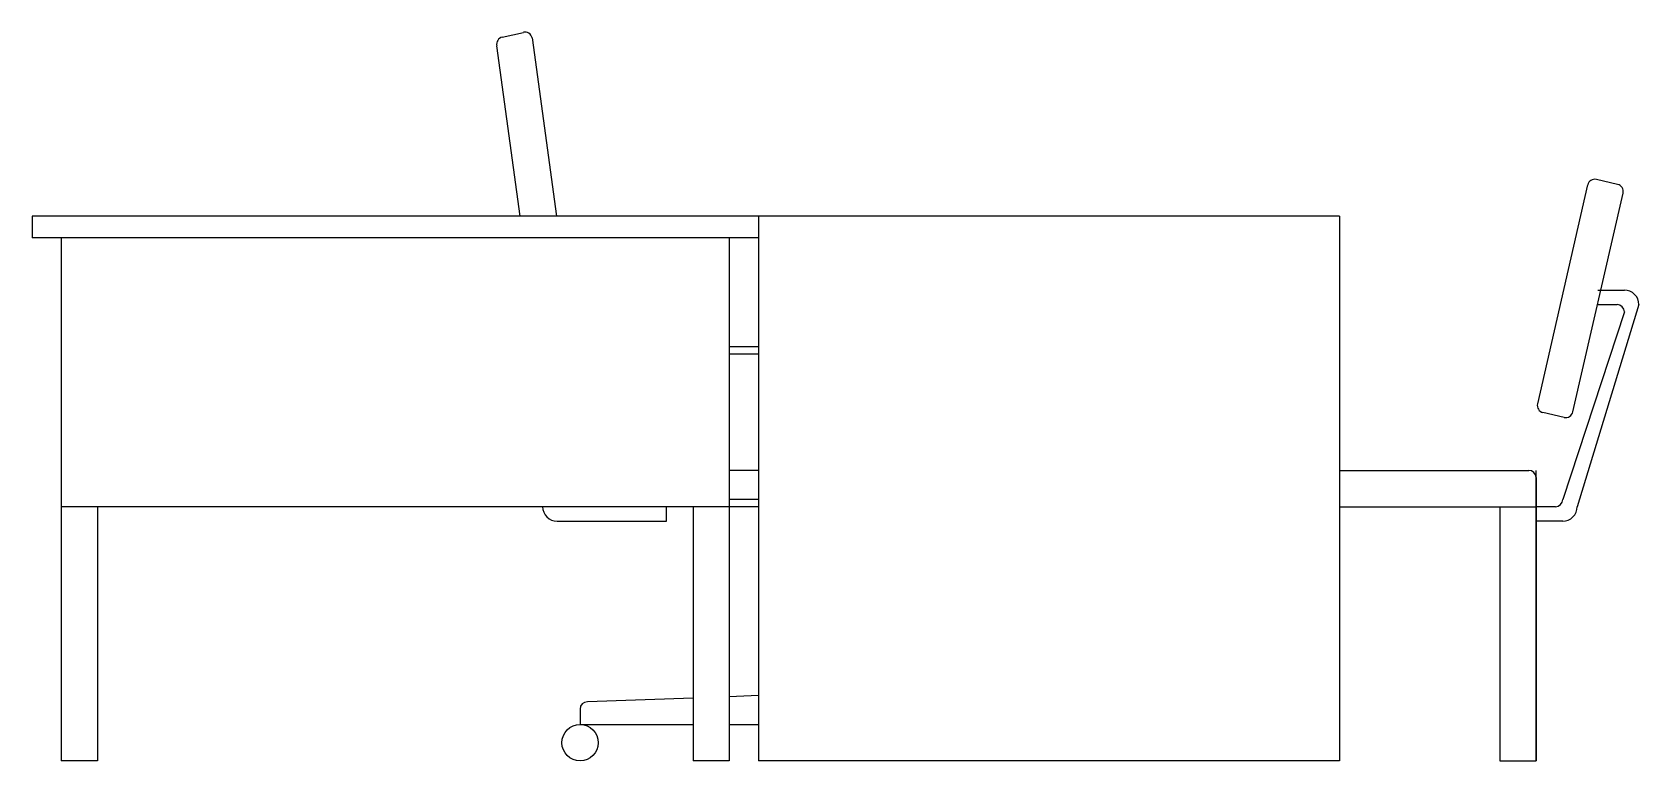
# Model space of a CAD drawing. Extents: x -0.91 to 1.3, y 0 to 1.
import ezdxf

# ---------------------------------------------------------------- set-up
doc = ezdxf.new("R2010")
doc.units = 0
doc.layers.get('0').update_dxf_attribs({"linetype": 'CONTINUOUS'})

msp = doc.modelspace()

# ---------------------------------------------------------------- linework, layer by layer
at = {"color": 0}
for p, q in [((-0.2628, 0.9964), (-0.2335, 1.0031)), ((-0.2215, 0.9956), (-0.1878, 0.75)), ((-0.2381, 0.75), (-0.2703, 0.9844)), ((1.2732, 0.7938), (1.2439, 0.8005)), ((1.2319, 0.793), (1.1628, 0.4917)), ((1.2115, 0.4805), (1.2807, 0.7818)), ((-0.91, 0.75), (-0.91, 0.72)), ((0.89, 0.75), (-0.91, 0.75)), ((0.09, 0.75), (0.09, 0)), ((0.89, 0.75), (0.89, 0)), ((0.09, 0.72), (-0.91, 0.72)), ((-0.87, 0.72), (-0.87, 0)), ((0.05, 0.72), (0.05, 0)), ((1.2457, 0.6482), (1.2824, 0.6482)), ((1.3024, 0.6282), (1.2175, 0.35)), ((1.2457, 0.6282), (1.2724, 0.6282)), ((1.2824, 0.6182), (1.1975, 0.36)), ((0.09, 0.57), (0.05, 0.57)), ((0.09, 0.56), (0.05, 0.56)), ((1.1995, 0.473), (1.1703, 0.4797)), ((0.09, 0.4), (0.05, 0.4)), ((0.89, 0.4), (1.1508, 0.4)), ((1.1608, 0), (1.1608, 0.4)), ((1.1608, 0.39), (1.1608, 0)), ((0.09, 0.36), (0.05, 0.36)), ((0.05, 0.35), (-0.87, 0.35)), ((-0.82, 0.35), (-0.82, 0)), ((-0.0364, 0.33), (-0.0364, 0.35)), ((0, 0.35), (0, 0)), ((0.09, 0.35), (0.05, 0.35)), ((0.89, 0.35), (1.1608, 0.35)), ((1.1108, 0.35), (1.1108, 0)), ((1.1875, 0.35), (1.1623, 0.35)), ((-0.1871, 0.33), (-0.1519, 0.33)), ((-0.1519, 0.33), (-0.0364, 0.33)), ((1.1975, 0.33), (1.1623, 0.33)), ((0.09, 0.0898), (0.05, 0.0883)), ((-0.1555, 0.0713), (-0.1555, 0.05)), ((0, 0.0865), (-0.1455, 0.0813)), ((-0.1555, 0.05), (0, 0.05)), ((0.05, 0.05), (0.09, 0.05)), ((-0.82, 0), (-0.87, 0)), ((0.05, 0), (0, 0)), ((0.89, 0), (0.09, 0)), ((1.1108, 0), (1.1608, 0)), ((1.1108, 0), (1.1608, 0))]:
    msp.add_line(p, q, dxfattribs=at)
msp.add_circle((-0.1555, 0.025), 0.025, dxfattribs=at)
for centre, radius, start, end in [((-0.2605, 0.9867), 0.01, 102.9337, 192.9337), ((-0.2313, 0.9934), 0.01, 12.9337, 102.9337), ((1.2417, 0.7908), 0.01, 77.0663, 167.0663), ((1.2709, 0.784), 0.01, 347.0663, 77.0663), ((1.2824, 0.6282), 0.02, 0, 90), ((1.2724, 0.6182), 0.01, 0, 90), ((1.1725, 0.4894), 0.01, 167.0663, 257.0663), ((1.2017, 0.4827), 0.01, 257.0663, 347.0663), ((1.1508, 0.39), 0.01, 360, 90), ((1.1875, 0.36), 0.01, 270, 0), ((-0.1871, 0.35), 0.02, 180, 270), ((1.1975, 0.35), 0.02, 270, 360), ((-0.1455, 0.0713), 0.01, 90, 180)]:
    msp.add_arc(centre, radius, start, end, dxfattribs=at)

doc.saveas('drawing.dxf')
